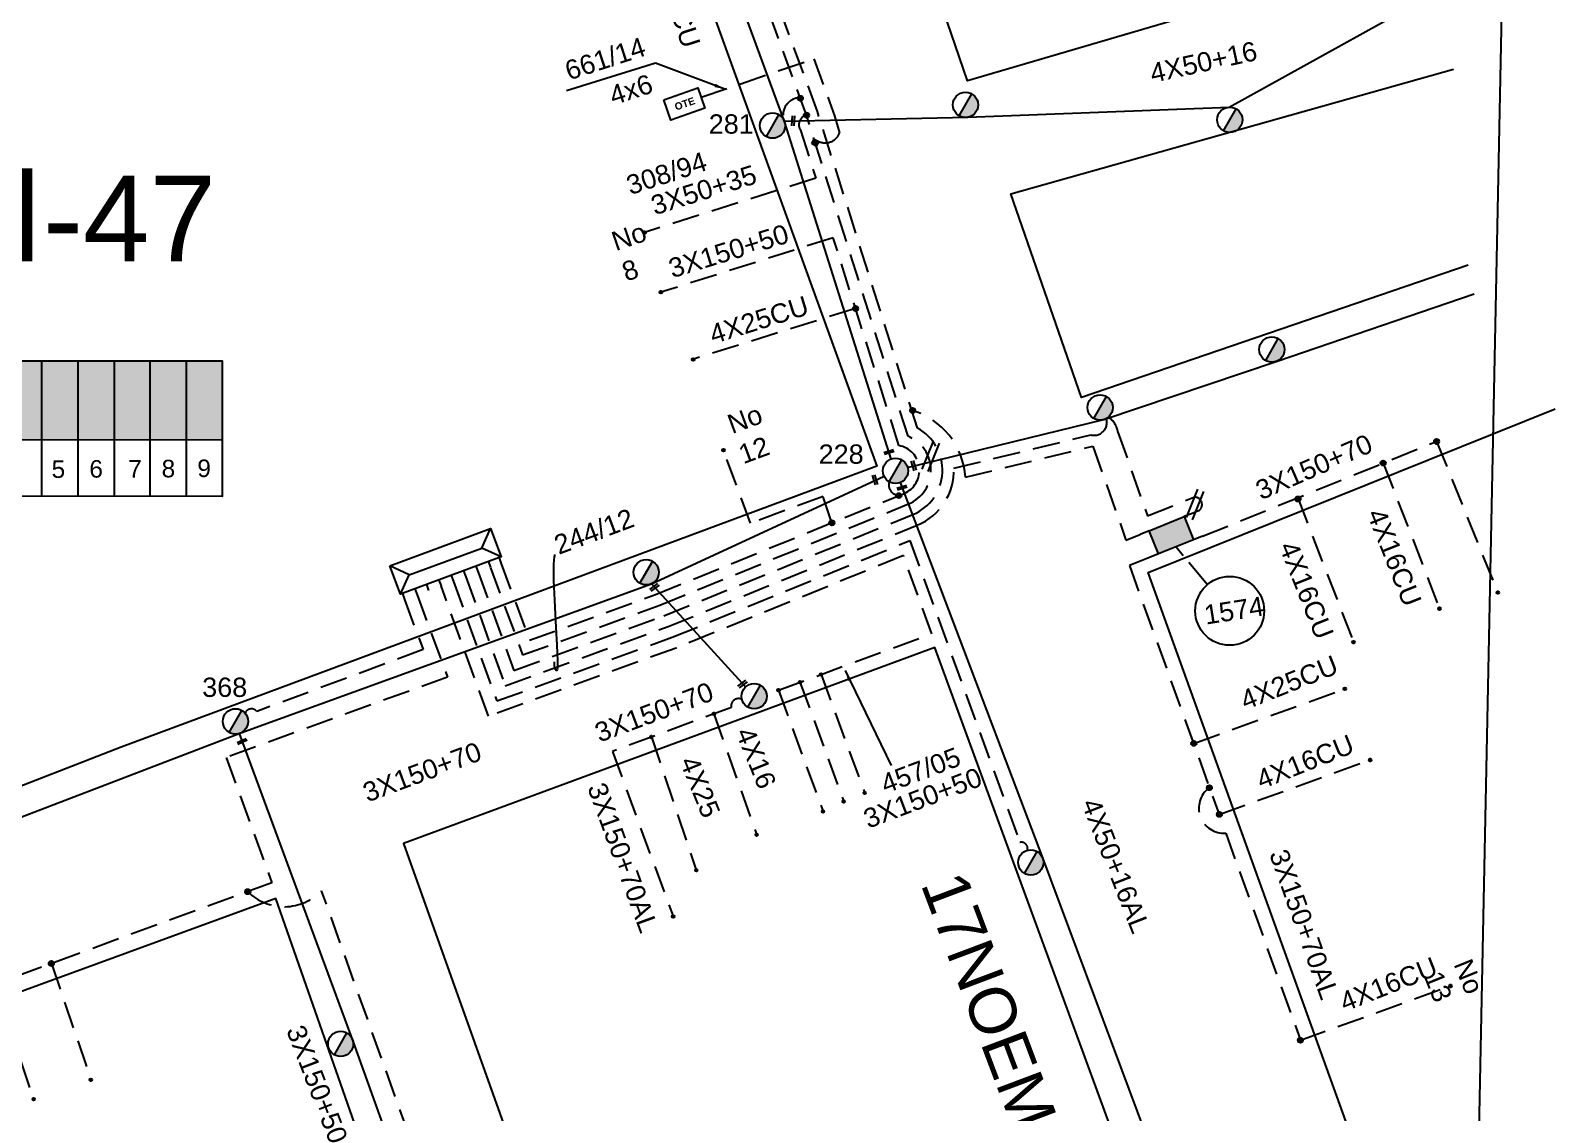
# Model space of a CAD drawing. Header units: millimetres. Extents: x 771 to 3391, y 686 to 1835.
# Drawn here: x 2753 to 2895.5, y 1399.7 to 1500.6 of the extents above; entities that cross this region are included whole.
import ezdxf

# ---------------------------------------------------------------- set-up
doc = ezdxf.new("R2010")
doc.units = ezdxf.units.MM
doc.linetypes.add('DASHED', pattern=[19.05, 12.7, -6.35])
for name, color, linetype in [('Link Box 4 Διευθύνσεων', 7, 'Continuous'), ('Pillar OTE', 7, 'Continuous'), ('Άγνωστα', 7, 'Continuous'), ('Γυμνά εναέρια ΧΤ (3Φ)   4x16CU', 7, 'Continuous'), ('Γυμνά εναέρια ΧΤ και ΦΟΠ (3Φ)   4x50+16AL', 7, 'Continuous'), ('Εναέρια παροχή ΧΤ 4x16', 7, 'SYN_LINE'), ('Εναέρια παροχή ΧΤ 4x25', 7, 'SYN_LINE'), ('Επιγραφές - Σχήματα', 7, 'Continuous'), ('Καλωδια Χ.Τ. 3x50+35', 7, 'Continuous'), ('Καλώδια ΧΤ   3x150+50CU', 7, 'DASHED'), ('Καλώδια ΧΤ   3x150+70AL', 7, 'DASHED'), ('Μηχανική τομή', 7, 'Continuous'), ('Στύλος ΦΜ', 7, 'Continuous'), ('Στύλος ΦΜ @ 1', 7, 'Continuous'), ('Συνδέσεις', 7, 'Continuous'), ('Συνεστραμμένα ΧΤ   4x120+25 AL', 7, 'SYN_LINE'), ('Τομή', 7, 'Continuous'), ('Υποσταθμός πόλεως', 7, 'Continuous'), ('Υπόβαθρο ΔΕΗ', 7, 'Continuous'), ('Υπόγεια καλώδια Παροχών ΧΤ   4x16AL', 7, 'DASHED'), ('Υπόγεια καλώδια Παροχών ΧΤ   4x6', 7, 'DASHED')]:
    doc.layers.add(name, color=color, linetype=linetype)
doc.styles.add('arial', font='ARIAL.TTF')
doc.styles.get("Standard").update_dxf_attribs({"font": 'ARIAL.TTF'})
doc.linetypes.add('SYN_LINE', pattern='A,0.5,-0.0001,["/\\/\\/\\/",Standard,S=0.1,R=0,X=0,Y=-0.05],-0.25', length=0.7501)
doc.dimstyles.new('ISO-25', dxfattribs={"dimtxt": 2.5, "dimasz": 2.5, "dimexe": 1.25, "dimexo": 0.625, "dimtad": 1, "dimtxsty": 'Standard', "dimcen": 2.5, "dimadec": 0, "dimazin": 0, "dimtfac": 1, "dimtmove": 0, "dimatfit": 3, "dimfxl": 1, "dimarcsym": 0})

# ---------------------------------------------------------------- blocks, each defined once
blk = doc.blocks.new('ΥΠΑΡΧΩΝ ΤΣΙΜΕΝΤΕΝΙΟΣ ΣΤΥΛΟΣ')
at = {"layer": 'Στύλος ΦΜ'}
blk.add_hatch(color=7, dxfattribs=at).paths.add_polyline_path([(-1.29, -2.28, 0.574793), (2.62, 0, 0.268822), (1.3, 2.27)])
at = {"layer": 'Στύλος ΦΜ', "color": 7}
blk.add_line((-1.29, -2.28), (1.3, 2.27), dxfattribs=at)
blk.add_circle((0, 0), 2.62, dxfattribs=at)
at = {"layer": 'Στύλος ΦΜ', "flags": 4}
for tag, p in [('ΑΡΙΘΜΟΣ', (-4.68, 8.05)), ('ΤΥΠΟΣ', (-4.91, 3.03))]:
    blk.add_attdef(tag, p, '', height=4, dxfattribs=at)
blk = doc.blocks.new('ΥΠΟΣΤΑΘΜΟΣ ΠΟΛΕΩΣ 9 ΑΝΑΧΩΡΗΣΕΩΝ')
at = {"layer": 'Υποσταθμός πόλεως', "ltscale": 40}
for p, q in [((-9.63, -2.82), (-9.63, -4)), ((-7.12, -2.82), (-7.12, -4)), ((-4.84, -2.82), (-4.84, -4)), ((-2.36, -2.82), (-2.36, -4)), ((0.09, -2.82), (0.09, -4)), ((2.55, -2.82), (2.55, -4)), ((5.02, -2.82), (5.02, -4)), ((7.48, -2.82), (7.48, -4)), ((9.61, -2.82), (9.61, -4))]:
    blk.add_line(p, q, dxfattribs=at)
blk.add_lwpolyline([(-10.02, 2.82), (10.02, 2.82), (10.02, -2.82), (-10.02, -2.82)], close=True, dxfattribs=at)
for points in [[(-7.21, 0), (-10.02, 2.82)], [(-10.02, -2.82), (-7.21, 0)], [(-7.21, 0), (7.21, 0)], [(7.21, 0), (10.02, 2.82)], [(10.02, -2.82), (7.21, 0)]]:
    blk.add_lwpolyline(points, dxfattribs=at)
at = {"layer": 'Υποσταθμός πόλεως', "linetype": 'SYN_LINE', "ltscale": 40, "flags": 1}
for tag, p in [('ΜΕΤΑΣΧΗΜΑΤΙΣΜΟΣ', (10.79, 1.71)), ('ΙΣΧΥΣ', (10.77, -1.08)), ('ΑΡΙΘΜΟΣ', (10.89, -3.8))]:
    blk.add_attdef(tag, p, '', height=1.8, dxfattribs=at)
blk = doc.blocks.new('ΜΗΧΑΝΙΚΗ ΤΟΜΗ')
at = {"layer": 'Μηχανική τομή', "ltscale": 40}
for p, q in [((-1.89, 0.78), (1.89, 0.78)), ((1.89, 0), (-1.89, 0))]:
    blk.add_line(p, q, dxfattribs=at)
blk = doc.blocks.new('_ΣΥΝΔΕΣΗ')
at = {"layer": 'Συνδέσεις', "linetype": 'SYN_LINE', "ltscale": 40}
blk.add_hatch(color=256, dxfattribs=at).paths.add_polyline_path([(0.5, -0.01, 1), (-0.5, -0.01, 1)])
at = {"layer": 'Συνδέσεις'}
blk.add_circle((0, -0.01), 0.5, dxfattribs=at)
blk = doc.blocks.new('LINK BOX 4 ΑΝΑΧΩΡΗΣΕΩΝ')
at = {"layer": 'Link Box 4 Διευθύνσεων', "ltscale": 40}
blk.add_hatch(color=256, dxfattribs=at).paths.add_polyline_path([(-3.54, 0), (-3.54, -4.67), (3.54, -4.67), (3.54, 0)])
for p, q in [((-3.54, 0), (-5.33, 0)), ((5.33, 0), (3.54, 0)), ((-3.54, -4.67), (-5.33, -4.67)), ((5.33, -4.67), (3.54, -4.67))]:
    blk.add_line(p, q, dxfattribs=at)
blk.add_lwpolyline([(-3.54, -4.67), (-3.54, 0), (3.54, 0), (3.54, -4.67)], close=True, dxfattribs=at)
blk = doc.blocks.new('ΤΟΜΗ')
at = {"layer": 'Τομή', "ltscale": 40}
for p, q in [((-5.68, 0), (5.68, 0)), ((5.68, -2.33), (-5.68, -2.33))]:
    blk.add_line(p, q, dxfattribs=at)
blk = doc.blocks.new('PILLAR ΟΤΕ')
at = {"layer": 'Pillar OTE', "ltscale": 40}
blk.add_lwpolyline([(-3.31, 2.02), (3.39, 2.02), (3.39, -1.99), (-3.31, -1.99)], close=True, dxfattribs=at)
at = {"layer": 'Pillar OTE', "insert": (-1.81, 0.71), "char_height": 1.3575, "width": 109.961, "attachment_point": 1}
blk.add_mtext('{\\fArial|b1|i0|c161|p34;OTE}', dxfattribs=at)
blk = doc.blocks.new('TSONTA XT1')
at = {"ltscale": 40}
h = blk.add_hatch(color=256, dxfattribs=at)
h.dxf.hatch_style = 1
h.paths.add_polyline_path([(595.96, 2487.66), (597.07, 2488.77), (595.96, 2489.87), (594.85, 2488.77)])
blk.add_lwpolyline([(594.85, 2488.77), (595.96, 2489.87), (597.07, 2488.77), (595.96, 2487.66)], close=True, dxfattribs=at)

msp = doc.modelspace()

# ---------------------------------------------------------------- hatches: boundary and pattern name
at = {"layer": 'Καλώδια ΧΤ   3x150+50CU', "linetype": 'DASHED', "ltscale": 0.2}
h = msp.add_hatch(color=5, dxfattribs=at)
h.dxf.hatch_style = 1
h.paths.add_polyline_path([(2754.05797, 1469.83651), (2750.76041, 1469.83672), (2750.75995, 1462.46988), (2754.05751, 1462.46668)])
h = msp.add_hatch(color=151, dxfattribs=at)
h.dxf.hatch_style = 1
h.paths.add_polyline_path([(2757.44397, 1469.8363), (2754.05797, 1469.83651), (2754.05751, 1462.46668), (2757.4435, 1462.46339)])
h = msp.add_hatch(color=6, dxfattribs=at)
h.dxf.hatch_style = 1
h.paths.add_polyline_path([(2760.84061, 1469.83609), (2757.44397, 1469.8363), (2757.4435, 1462.46339), (2760.84015, 1462.46009)])
h = msp.add_hatch(color=1, dxfattribs=at)
h.dxf.hatch_style = 1
h.paths.add_polyline_path([(2764.17766, 1469.83588), (2760.84061, 1469.83609), (2760.84015, 1462.46009), (2764.17719, 1462.45685)])
h = msp.add_hatch(color=2, dxfattribs=at)
h.dxf.hatch_style = 1
h.paths.add_polyline_path([(2767.56603, 1469.83567), (2764.17766, 1469.83588), (2764.17719, 1462.45685), (2767.56557, 1462.45356)])
h = msp.add_hatch(color=173, dxfattribs=at)
h.dxf.hatch_style = 1
h.paths.add_polyline_path([(2770.88613, 1469.83546), (2767.56603, 1469.83567), (2767.56557, 1462.45356), (2770.88567, 1462.45033)])

# ---------------------------------------------------------------- linework, layer by layer
at = {"layer": 'Pillar OTE', "ltscale": 40}
for points in [[(2740.55227, 1457.19707), (2740.55306, 1469.83736), (2770.88613, 1469.83546), (2770.88534, 1457.16771), (2740.55227, 1457.198)], [(2754.05718, 1457.18451), (2754.05797, 1469.83651)], [(2757.44317, 1457.18113), (2757.44397, 1469.8363)], [(2760.83982, 1457.17774), (2760.84061, 1469.83609)], [(2764.17686, 1457.17441), (2764.17766, 1469.83588)], [(2767.56524, 1457.17102), (2767.56603, 1469.83567)], [(2740.5526, 1462.47979), (2770.88567, 1462.45033)]]:
    msp.add_lwpolyline(points, dxfattribs=at)
at = {"layer": 'Άγνωστα', "color": 151, "linetype": 'DASHED', "ltscale": 0.2}
msp.add_lwpolyline([(2829.97145, 1474.70559), (2814.69128, 1469.9292)], dxfattribs=at)
at = {"layer": 'Άγνωστα', "color": 5, "linetype": 'DASHED', "ltscale": 0.2}
for points in [[(2884.16504, 1462.31399), (2889.87588, 1448.21454)], [(2861.52333, 1434.16119), (2875.61522, 1439.23984)]]:
    msp.add_lwpolyline(points, dxfattribs=at)
at = {"layer": 'Άγνωστα', "color": 173, "linetype": 'DASHED', "ltscale": 0.2}
for points in [[(2824.78012, 1439.85932), (2828.84281, 1428.82284)], [(2826.74846, 1440.5839), (2830.81499, 1429.53698)], [(2822.77136, 1439.11987), (2826.93457, 1427.81031)]]:
    msp.add_lwpolyline(points, dxfattribs=at)
at = {"layer": 'Άγνωστα', "color": 62, "linetype": 'DASHED', "ltscale": 0.2}
msp.add_lwpolyline([(2810.92239, 1434.7558), (2815.11013, 1422.34599)], dxfattribs=at)
at = {"layer": 'Άγνωστα', "color": 30, "linetype": 'DASHED', "ltscale": 0.2}
for points in [[(2754.95312, 1413.63707), (2758.65204, 1402.78771)], [(2749.65424, 1411.69981), (2753.30221, 1400.98363)]]:
    msp.add_lwpolyline(points, dxfattribs=at)
at = {"layer": 'Γυμνά εναέρια ΧΤ και ΦΟΠ (3Φ)   4x50+16AL', "color": 151, "linetype": 'Continuous', "ltscale": 0.2}
msp.add_lwpolyline([(2833.2839, 1460.67278), (2823.37133, 1492.04), (2812.72135, 1521.07597), (2808.30049, 1533.98602)], dxfattribs=at)
at = {"layer": 'Γυμνά εναέρια ΧΤ και ΦΟΠ (3Φ)   4x50+16AL', "color": 2, "linetype": 'Continuous', "ltscale": 0.2}
msp.add_lwpolyline([(2823.3213, 1492.17638), (2840.42793, 1492.53153), (2864.80467, 1493.48018), (2887.74792, 1506.19695)], dxfattribs=at)
at = {"layer": 'Γυμνά εναέρια ΧΤ και ΦΟΠ (3Φ)   4x50+16AL', "color": 1, "linetype": 'Continuous', "ltscale": 0.2}
msp.add_lwpolyline([(2834.82527, 1459.89384), (2853.13365, 1464.35003), (2869.27915, 1469.8028), (2887.67045, 1476.08333)], dxfattribs=at)
at = {"layer": 'Γυμνά εναέρια ΧΤ και ΦΟΠ (3Φ)   4x50+16AL', "color": 62, "linetype": 'Continuous', "ltscale": 0.2}
for points in [[(2707.28318, 1409.97083), (2743.96823, 1424.17324), (2772.61796, 1435.13968), (2810.93752, 1449.04245), (2832.62439, 1459.07401)], [(2810.93752, 1449.04245), (2819.71526, 1439.42107)]]:
    msp.add_lwpolyline(points, dxfattribs=at)
at = {"layer": 'Γυμνά εναέρια ΧΤ και ΦΟΠ (3Φ)   4x50+16AL', "color": 6, "linetype": 'Continuous', "ltscale": 0.2}
msp.add_lwpolyline([(2834.12206, 1458.4715), (2847.41418, 1423.48386), (2863.51003, 1380.35904), (2872.9305, 1351.56513)], dxfattribs=at)
at = {"layer": 'Καλωδια Χ.Τ. 3x50+35', "color": 2, "linetype": 'DASHED', "ltscale": 0.2}
msp.add_lwpolyline([(2825.3972, 1492.73124, 0.533048527), (2824.82994, 1491.33304), (2826.24859, 1486.84389), (2810.29109, 1481.80105)], format="xyb", dxfattribs=at)
at = {"layer": 'Καλώδια ΧΤ   3x150+50CU', "color": 5, "linetype": 'DASHED', "ltscale": 0.2}
for points in [[(2794.76588, 1450.11491), (2798.08562, 1440.96489), (2812.09004, 1446.04585), (2835.32504, 1455.49628, 0.629491101), (2835.739, 1463.5567), (2826.41013, 1493.07686), (2816.95531, 1518.85439, 0.252303622), (2815.51967, 1519.66123), (2810.2125, 1534.13064, 0.601933221), (2808.47029, 1534.80728)], [(2835.21004, 1465.23056, -0.313242265), (2840.21908, 1458.96865), (2852.09869, 1461.8748), (2852.09869, 1461.8748), (2855.19135, 1453.11719), (2856.51681, 1453.64972)]]:
    msp.add_lwpolyline(points, format="xyb", dxfattribs=at)
at = {"layer": 'Καλώδια ΧΤ   3x150+50CU', "color": 2, "linetype": 'DASHED', "ltscale": 0.2}
msp.add_lwpolyline([(2795.92082, 1450.54192), (2798.9082, 1442.40158), (2811.70586, 1447.04472), (2834.91247, 1456.48354, 0.671888055), (2834.86038, 1462.78922), (2825.3972, 1492.73124), (2815.95075, 1518.48593), (2800.824, 1512.93766)], format="xyb", dxfattribs=at)
at = {"layer": 'Καλώδια ΧΤ   3x150+50CU', "color": 151, "linetype": 'DASHED', "ltscale": 0.2}
msp.add_lwpolyline([(2796.92032, 1450.91145), (2799.5413, 1443.76952), (2811.32169, 1448.04358), (2834.49989, 1457.4708, 0.747984636), (2834.01038, 1461.92484), (2827.88714, 1481.30115), (2811.80756, 1476.21973)], format="xyb", dxfattribs=at)
at = {"layer": 'Καλώδια ΧΤ   3x150+50CU', "color": 1, "linetype": 'DASHED', "ltscale": 0.2}
for points in [[(2793.60884, 1449.68713), (2797.29094, 1439.53833), (2812.47421, 1445.04699), (2835.72046, 1454.50188, 0.31238691), (2839.14191, 1459.80771), (2851.9267, 1462.91948, 0.696455), (2853.19184, 1464.76397)], [(2853.55876, 1464.59131, -0.195329143), (2854.44349, 1463.17223), (2857.1969, 1455.37531), (2861.51981, 1457.11211, -0.812724343), (2861.95003, 1455.83261), (2861.46108, 1455.63616)]]:
    msp.add_lwpolyline(points, format="xyb", dxfattribs=at)
at = {"layer": 'Καλώδια ΧΤ   3x150+50CU', "color": 151, "linetype": 'DASHED', "ltscale": 0.2}
msp.add_lwpolyline([(2827.76036, 1454.72964), (2826.93393, 1457.18773), (2820.17766, 1454.67637), (2817.63987, 1461.50376)], dxfattribs=at)
at = {"layer": 'Καλώδια ΧΤ   3x150+50CU', "color": 6, "linetype": 'DASHED', "ltscale": 0.2}
msp.add_lwpolyline([(2792.45419, 1449.26024), (2796.49867, 1438.11264), (2812.85838, 1444.04812), (2835.0449, 1453.07199), (2845.28935, 1424.91969, -0.588854633), (2845.9926, 1424.19394)], format="xyb", dxfattribs=at)
at = {"layer": 'Καλώδια ΧΤ   3x150+50CU', "color": 173, "linetype": 'DASHED', "ltscale": 0.2}
msp.add_lwpolyline([(2822.77136, 1439.11987), (2837.06822, 1444.38275), (2834.42816, 1451.66603), (2813.24255, 1443.04926), (2795.71511, 1436.6901), (2791.30824, 1448.83655)], dxfattribs=at)
at = {"layer": 'Καλώδια ΧΤ   3x150+50CU', "color": 62, "linetype": 'DASHED', "ltscale": 0.2}
msp.add_lwpolyline([(2787.89871, 1447.57598), (2789.62819, 1442.89817), (2774.11982, 1437.1336, 0.579443959), (2773.02483, 1436.97377)], format="xyb", dxfattribs=at)
at = {"layer": 'Καλώδια ΧΤ   3x150+50CU', "color": 30, "linetype": 'DASHED', "ltscale": 0.2}
msp.add_lwpolyline([(2796.43558, 1364.60536, 0.459109037), (2798.58123, 1368.93853), (2780.16266, 1420.42599, -0.420048892), (2773.27549, 1420.33571)], format="xyb", dxfattribs=at)
at = {"layer": 'Καλώδια ΧΤ   3x150+50CU', "color": 2, "linetype": 'DASHED', "ltscale": 0.2}
msp.add_arc((2824.77698, 1492.76839), 1.57145, 88.8944989, 198.15347, dxfattribs=at)
at = {"layer": 'Καλώδια ΧΤ   3x150+50CU', "color": 151, "linetype": 'DASHED', "ltscale": 0.2}
msp.add_arc((2833.98089, 1458.24011), 0.92021, 160.7170213, 282.8539123, dxfattribs=at)
at = {"layer": 'Καλώδια ΧΤ   3x150+70AL', "color": 5, "linetype": 'DASHED', "ltscale": 0.2}
for points in [[(2862.33121, 1453.47041), (2884.16504, 1462.31399)], [(2857.38694, 1451.48397), (2855.51354, 1450.7313), (2863.87402, 1427.53321)]]:
    msp.add_lwpolyline(points, dxfattribs=at)
at = {"layer": 'Καλώδια ΧΤ   3x150+70AL', "color": 30, "linetype": 'DASHED', "ltscale": 0.2}
msp.add_lwpolyline([(2789.074, 1448.01051), (2791.91029, 1440.33903), (2771.27183, 1432.85116), (2775.51546, 1421.15464), (2743.90785, 1409.59894)], dxfattribs=at)
at = {"layer": 'Καλώδια ΧΤ   3x150+70AL', "color": 62, "linetype": 'DASHED', "ltscale": 0.2}
msp.add_lwpolyline([(2819.36979, 1438.25227, 0.645567443), (2818.38045, 1437.50266), (2807.28204, 1433.41502), (2812.94633, 1418.0358)], format="xyb", dxfattribs=at)
at = {"layer": 'Καλώδια ΧΤ   3x150+70AL', "color": 5, "linetype": 'DASHED', "ltscale": 0.2}
msp.add_lwpolyline([(2862.92377, 1429.99236, 0.750948356), (2864.49993, 1425.79647), (2871.46138, 1406.48033)], format="xyb", dxfattribs=at)
at = {"layer": 'Συνεστραμμένα ΧΤ   4x120+25 AL', "color": 30, "linetype": 'SYN_LINE', "ltscale": 20}
msp.add_lwpolyline([(2772.47796, 1435.08609), (2783.08742, 1406.40877), (2792.57868, 1379.87681), (2804.7423, 1346.94114), (2811.73132, 1324.89483), (2823.3775, 1291.11335)], dxfattribs=at)
at = {"layer": 'Υπόβαθρο ΔΕΗ'}
for points in [[(887.18759, 748.25165), (2875.29445, 763.38266), (2895.53155, 1762.67838)], [(2886.67994, 1509.52628), (2840.41378, 1495.92426), (2822.96355, 1546.80669), (2887.68832, 1579.36801)], [(2688.26964, 1496.65093), (2741.59222, 1509.23641), (2805.32677, 1533.58464), (2831.94692, 1459.99039), (2761.47462, 1433.79532), (2717.2651, 1416.62108), (2688.26964, 1496.65093)], [(2811.30177, 1497.56884), (2803.00112, 1494.99592)], [(2887.12361, 1478.74415), (2851.03728, 1466.42087), (2844.44015, 1485.40004), (2885.7467, 1497.03447)], [(2891.90446, 1397.8371), (2878.18196, 1392.03386), (2857.26178, 1450.08171), (2895.21292, 1465.35482)], [(2859.85907, 1452.47719), (2860.52159, 1451.68926)], [(2861.04495, 1451.06682), (2862.80299, 1448.97597)], [(2821.23605, 1331.19558), (2870.85432, 1351.7613), (2837.35892, 1443.08382), (2787.79886, 1424.83044), (2821.23605, 1331.19558)], [(2756.63879, 1303.34116), (2808.74205, 1325.86516), (2775.89376, 1419.71091), (2722.0514, 1400.02621), (2756.63879, 1303.34116)]]:
    msp.add_lwpolyline(points, dxfattribs=at)
msp.add_circle((2864.87039, 1446.5172), 3.21242, dxfattribs=at)
msp.add_open_spline([(2801.90626, 1451.7749), (2801.60447, 1450.81344), (2802.36198, 1440.88131), (2801.99429, 1440.88131), (2801.87776, 1441.20248), (2801.87776, 1441.76334)], degree=3, dxfattribs=at)
at = {"layer": 'Υπόγεια καλώδια Παροχών ΧΤ   4x16AL', "color": 5, "linetype": 'DASHED', "ltscale": 0.2}
for points in [[(2879.18335, 1460.2962), (2884.38872, 1446.86265)], [(2871.20881, 1457.04442), (2876.41417, 1443.61087)], [(2863.87402, 1427.53321), (2877.96591, 1432.61186)], [(2871.36709, 1406.46156), (2885.45898, 1411.54021)]]:
    msp.add_lwpolyline(points, dxfattribs=at)
at = {"layer": 'Υπόγεια καλώδια Παροχών ΧΤ   4x16AL', "color": 62, "linetype": 'DASHED', "ltscale": 0.2}
msp.add_lwpolyline([(2816.75138, 1436.90266), (2820.74726, 1425.64744)], dxfattribs=at)
at = {"layer": 'Υπόγεια καλώδια Παροχών ΧΤ   4x6', "linetype": 'DASHED', "ltscale": 0.2}
msp.add_line((2804.81299, 1449.90451), (2804.81299, 1449.90451), dxfattribs=at)
at = {"layer": 'Υπόγεια καλώδια Παροχών ΧΤ   4x6', "color": 2, "linetype": 'DASHED', "ltscale": 0.2}
msp.add_lwpolyline([(2815.55203, 1494.39598), (2826.06615, 1497.98305), (2828.01407, 1492.67227), (2828.47604, 1491.07309, -0.42676744), (2826.53312, 1490.2746)], format="xyb", dxfattribs=at)

# ---------------------------------------------------------------- block references
at = {"layer": 'Link Box 4 Διευθύνσεων', "xscale": 0.4999999999999997, "yscale": 0.4999999999999997, "zscale": 0.4999999999999997, "rotation": 21.88864413461132}
msp.add_blockref('LINK BOX 4 ΑΝΑΧΩΡΗΣΕΩΝ', (2858.98894, 1454.64294), dxfattribs=at)
at = {"layer": 'Pillar OTE', "xscale": 0.5, "yscale": 0.5, "zscale": 0.5, "rotation": 19.20976639110874}
msp.add_blockref('PILLAR ΟΤΕ', (2813.97849, 1493.75984), dxfattribs=at)
at = {"layer": 'Μηχανική τομή'}
for p, xscale, yscale, zscale, rotation in [((2824.25398, 1492.19575), 0.249999999999919, 0.249999999999919, 0.249999999999919, 85.88374049146049), ((2833.12393, 1461.23692), 0.2499999999999999, 0.2499999999999999, 0.2499999999999999, 17.52008506879839), ((2835.30264, 1460.02064), 0.2500000000002005, 0.2500000000002005, 0.2500000000002005, 286.4757143628348), ((2831.68015, 1458.70301), 0.2500000000002005, 0.2500000000002005, 0.2500000000002005, 286.4757143628348), ((2834.33875, 1457.90112), 0.2499999999999999, 0.2499999999999999, 0.2499999999999999, 17.52008506879839), ((2811.26271, 1448.61981), 0.2499999999999681, 0.2499999999999681, 0.2499999999999681, 36.11407878704492), ((2819.47964, 1439.60701), 0.2499999999999681, 0.2499999999999681, 0.2499999999999681, 36.11407878704492), ((2772.78342, 1434.25482), 0.2499999999999681, 0.2499999999999681, 0.2499999999999681, 24.52614692496657)]:
    msp.add_blockref('ΜΗΧΑΝΙΚΗ ΤΟΜΗ', p, dxfattribs=dict(at, xscale=xscale, yscale=yscale, zscale=zscale, rotation=rotation))
at = {"layer": 'Στύλος ΦΜ @ 1', "ltscale": 40, "xscale": 0.4499999999998181, "yscale": 0.4499999999998181, "zscale": 0.4499999999998181}
for p in [(2840.2241, 1493.69153), (2864.87272, 1492.30438), (2868.80496, 1470.88089), (2852.7775, 1465.47266), (2810.4413, 1450.11058), (2820.50905, 1438.55099), (2846.31489, 1423.06113), (2781.94113, 1406.13829)]:
    msp.add_blockref('ΥΠΑΡΧΩΝ ΤΣΙΜΕΝΤΕΝΙΟΣ ΣΤΥΛΟΣ', p, dxfattribs=at)
at = {"layer": 'Στύλος ΦΜ @ 1', "ltscale": 40}
ref = msp.add_blockref('ΥΠΑΡΧΩΝ ΤΣΙΜΕΝΤΕΝΙΟΣ ΣΤΥΛΟΣ', (2822.22826, 1491.7562), dxfattribs=dict(at, xscale=0.4499999999998181, yscale=0.4499999999998181, zscale=0.4499999999998181))
ref.add_attrib('ΤΥΠΟΣ', '281', (2816.27611, 1491.00975), dxfattribs={"layer": 'Στύλος ΦΜ', "height": 1.8, "flags": 4})
ref = msp.add_blockref('ΥΠΑΡΧΩΝ ΤΣΙΜΕΝΤΕΝΙΟΣ ΣΤΥΛΟΣ', (2833.69334, 1459.56847), dxfattribs=dict(at, xscale=0.4499999999998181, yscale=0.4499999999998181, zscale=0.4499999999998181))
ref.add_attrib('ΤΥΠΟΣ', '228', (2826.52661, 1460.2314), dxfattribs={"layer": 'Στύλος ΦΜ', "height": 1.8, "flags": 4})
ref = msp.add_blockref('ΥΠΑΡΧΩΝ ΤΣΙΜΕΝΤΕΝΙΟΣ ΣΤΥΛΟΣ', (2772.12778, 1436.21059), dxfattribs=dict(at, xscale=0.4499999999998181, yscale=0.4499999999998181, zscale=0.4499999999998181))
ref.add_attrib('ΤΥΠΟΣ', '368', (2769.02478, 1438.49179), dxfattribs={"layer": 'Στύλος ΦΜ', "height": 1.8, "flags": 4})
at = {"layer": 'Συνδέσεις'}
for p, xscale, yscale, zscale in [((2824.8164, 1494.31473), 0.4777242751394019, 0.4777242751394019, 0.4777242751394019), ((2825.39526, 1492.73652), 0.4777242751394019, 0.4777242751394019, 0.4777242751394019), ((2810.29109, 1481.80105), 0.25, 0.25, 0.25), ((2811.80756, 1476.21973), 0.25, 0.25, 0.25), ((2829.97145, 1474.70559), 0.4777242751394019, 0.4777242751394019, 0.4777242751394019), ((2814.8157, 1469.95066), 0.25, 0.25, 0.25), ((2835.29048, 1465.20612), 0.4777242751394019, 0.4777242751394019, 0.4777242751394019), ((2884.16504, 1462.31399), 0.4777242751394019, 0.4777242751394019, 0.4777242751394019), ((2817.63987, 1461.50376), 0.25, 0.25, 0.25), ((2879.18335, 1460.2962), 0.4777242751394019, 0.4777242751394019, 0.4777242751394019), ((2834.00529, 1457.26963), 0.4777242751394019, 0.4777242751394019, 0.4777242751394019), ((2871.24492, 1456.95123), 0.4777242751394019, 0.4777242751394019, 0.4777242751394019), ((2827.76036, 1454.72964), 0.4777242751394019, 0.4777242751394019, 0.4777242751394019), ((2889.87588, 1448.21454), 0.25, 0.25, 0.25), ((2884.4432, 1446.72204), 0.25, 0.25, 0.25), ((2876.41417, 1443.61087), 0.25, 0.25, 0.25), ((2824.78189, 1439.85881), 0.25, 0.25, 0.25), ((2826.74846, 1440.5839), 0.25, 0.25, 0.25), ((2822.77312, 1439.11935), 0.25, 0.25, 0.25), ((2875.61522, 1439.23984), 0.25, 0.25, 0.25), ((2816.75138, 1436.90266), 0.25, 0.25, 0.25), ((2810.92239, 1434.7558), 0.25, 0.25, 0.25), ((2861.52333, 1434.16119), 0.4777242751394019, 0.4777242751394019, 0.4777242751394019), ((2877.96591, 1432.61186), 0.25, 0.25, 0.25), ((2830.81499, 1429.53698), 0.25, 0.25, 0.25), ((2862.97538, 1430.028), 0.4777242751394019, 0.4777242751394019, 0.4777242751394019), ((2828.86272, 1428.74041), 0.25, 0.25, 0.25), ((2826.93457, 1427.81031), 0.25, 0.25, 0.25), ((2863.90765, 1427.54533), 0.4777242751394019, 0.4777242751394019, 0.4777242751394019), ((2820.74726, 1425.64744), 0.25, 0.25, 0.25), ((2815.11674, 1422.32641), 0.25, 0.25, 0.25), ((2773.27549, 1420.33571), 0.4777242751394019, 0.4777242751394019, 0.4777242751394019), ((2812.95484, 1418.01271), 0.25, 0.25, 0.25), ((2754.95312, 1413.63707), 0.4777242751394019, 0.4777242751394019, 0.4777242751394019), ((2885.45898, 1411.54021), 0.25, 0.25, 0.25), ((2871.46138, 1406.48033), 0.4777242751394019, 0.4777242751394019, 0.4777242751394019), ((2758.64597, 1402.8055), 0.25, 0.25, 0.25), ((2753.30221, 1400.98363), 0.25, 0.25, 0.25)]:
    msp.add_blockref('_ΣΥΝΔΕΣΗ', p, dxfattribs=dict(at, xscale=xscale, yscale=yscale, zscale=zscale))
at = {"layer": 'Συνδέσεις', "xscale": 0.3075184835441075, "yscale": 0.3075184835441075, "zscale": 0.3075184835441075, "rotation": 16.06468587041961}
msp.add_blockref('TSONTA XT1', (2861.88089, 704.01121), dxfattribs=at)
at = {"layer": 'Τομή', "xscale": 0.2499999999998873, "yscale": 0.2499999999998873, "zscale": 0.2499999999998873, "rotation": 248.1909067709115}
for p in [(2837.24166, 1460.81678), (2861.90595, 1456.31517)]:
    msp.add_blockref('ΤΟΜΗ', p, dxfattribs=at)
at = {"layer": 'Υποσταθμός πόλεως', "xscale": 0.4999999999999998, "yscale": 0.4999999999999998, "zscale": 0.4999999999999998, "rotation": 20.29033779149252}
msp.add_blockref('ΥΠΟΣΤΑΘΜΟΣ ΠΟΛΕΩΣ 9 ΑΝΑΧΩΡΗΣΕΩΝ', (2791.71935, 1451.12193), dxfattribs=at)

# ---------------------------------------------------------------- texts
at = {"ltscale": 30, "char_height": 1.63441, "width": 11.2572904, "attachment_point": 1}
for s, insert in [('5', (2754.97449, 1460.54375)), ('6', (2758.49462, 1460.57081)), ('7', (2762.12307, 1460.57081)), ('8', (2765.23703, 1460.59787)), ('9', (2768.56761, 1460.62493))]:
    msp.add_mtext(s, dxfattribs=dict(at, insert=insert))
at = {"ltscale": 40, "insert": (2840.06043, 1422.59249), "char_height": 4, "width": 67.4273804, "attachment_point": 1, "rotation": 290.6293288, "style": 'arial'}
msp.add_mtext('{\\H1.083x;17NOEMBPIOY}', dxfattribs=at)
at = {"layer": 'Άγνωστα', "color": 7, "char_height": 1.8, "attachment_point": 1}
for s, insert, rotation in [('3X150+50CU', (2810.90741, 1513.83902), 287.7815354), ('661/14', (2802.67254, 1497.67146), 18.0169901), ('4X50+16', (2857.27647, 1497.49045), 12.327504), ('4x6', (2806.80877, 1495.35156), 18.0169901), ('308/94', (2808.39659, 1486.98392), 18.0169901), ('3X50+35', (2810.69466, 1485.10752), 17.4052997), ('3X150+50', (2812.34285, 1479.24524), 16.9983346), ('4X25CU', (2816.15359, 1473.09485), 17.3402151), ('3X150+70', (2867.07357, 1458.46792), 23.4957663), ('244/12', (2801.65035, 1453.4158), 20.574), ('1574', (2862.35419, 1447.00789), 9.0165632), ('4X25CU', (2865.661, 1438.92103), 21.7073767), ('3X150+70', (2805.44938, 1435.91399), 20.3832571), ('3X150+70', (2783.81267, 1430.33314), 20.3832571), ('457/05', (2832.11639, 1431.1321), 20.753901), ('3X150+50', (2830.51144, 1427.8754), 20.753901), ('3X150+50', (2778.51542, 1408.08264), 291.0521124)]:
    msp.add_mtext_dynamic_manual_height_columns(s, width=1.8, gutter_width=12.5, heights=[0.04535], dxfattribs=dict(at, insert=insert, rotation=rotation))
at = {"layer": 'Άγνωστα', "color": 7}
note = msp.add_mtext_dynamic_manual_height_columns('No ', width=1.8, gutter_width=2.05325, heights=[0.04535, 0], dxfattribs=dict(at, insert=(2803.37192, 1480.49382), char_height=1.8, attachment_point=1, rotation=18.9492906))
for column, words in zip(note.columns.linked_columns, ['8']):
    column.text = words
note = msp.add_mtext_dynamic_manual_height_columns('No ', width=1.8, gutter_width=1.95035, heights=[0.04535, 0], dxfattribs=dict(at, insert=(2814.30584, 1463.36884), char_height=1.8, attachment_point=1, rotation=20.3832571))
for column, words in zip(note.columns.linked_columns, ['12']):
    column.text = words
note = msp.add_mtext_dynamic_manual_height_columns('No ', width=1.8, gutter_width=1.57908, heights=[0.04535, 0], dxfattribs=dict(at, insert=(2886.12994, 1417.38236), char_height=1.8, attachment_point=1, rotation=292.0940977))
for column, words in zip(note.columns.linked_columns, ['13']):
    column.text = words
at = {"layer": 'Γυμνά εναέρια ΧΤ (3Φ)   4x16CU', "color": 7, "char_height": 1.8, "attachment_point": 1}
for insert, rotation in [((2879.30393, 1456.25237), 291.73047), ((2871.11326, 1453.19577), 291.73047), ((2867.15093, 1431.52214), 21.7073767), ((2874.9298, 1410.79014), 21.7073767)]:
    msp.add_mtext_dynamic_manual_height_columns('4X16CU', width=1.8, gutter_width=12.5, heights=[0.04535], dxfattribs=dict(at, insert=insert, rotation=rotation))
at = {"layer": 'Γυμνά εναέρια ΧΤ και ΦΟΠ (3Φ)   4x50+16AL', "color": 7, "insert": (2852.69036, 1429.23377), "char_height": 1.8, "attachment_point": 1, "rotation": 291.3321964}
msp.add_mtext_dynamic_manual_height_columns('4X50+16AL', width=1.8, gutter_width=12.5, heights=[0.04535], dxfattribs=at)
at = {"layer": 'Εναέρια παροχή ΧΤ 4x16', "color": 7, "insert": (2820.42335, 1435.85768), "char_height": 1.8, "attachment_point": 1, "rotation": 292.0698273}
msp.add_mtext_dynamic_manual_height_columns('4X16', width=1.8, gutter_width=12.5, heights=[0.04535], dxfattribs=at)
at = {"layer": 'Εναέρια παροχή ΧΤ 4x25', "color": 7, "insert": (2815.20687, 1433.1595), "char_height": 1.8, "attachment_point": 1, "rotation": 292.0698273}
msp.add_mtext_dynamic_manual_height_columns('4X25', width=1.8, gutter_width=12.5, heights=[0.04535], dxfattribs=at)
at = {"layer": 'Καλώδια ΧΤ   3x150+70AL', "color": 7, "insert": (2806.61971, 1430.68238), "char_height": 1.8, "attachment_point": 1, "rotation": 289.9757143}
msp.add_mtext_dynamic_manual_height_columns('3X150+70AL', width=1.8, gutter_width=12.5, heights=[0.04535], dxfattribs=at)
at = {"layer": 'Καλώδια ΧΤ   3x150+70AL', "color": 7, "ltscale": 0.2, "insert": (2870.22748, 1424.47469), "char_height": 1.8, "attachment_point": 1, "rotation": 289.5333978}
msp.add_mtext_dynamic_manual_height_columns('3X150+70AL', width=1.8, gutter_width=12.5, heights=[0.04535], dxfattribs=at)
at = {"layer": 'Υπόβαθρο ΔΕΗ', "insert": (2736.51831, 1487.7609), "char_height": 8, "attachment_point": 1}
msp.add_mtext_dynamic_manual_height_columns('Φ{\\H1.0833x;Π}-47', width=84.657329, gutter_width=12.5, heights=[0], dxfattribs=at)

# ---------------------------------------------------------------- leaders
at = {"layer": 'Επιγραφές - Σχήματα', "ltscale": 40}
for points in [[(2817.7881, 1495.15885), (2811.30177, 1497.56884)], [(2828.98952, 1440.95283), (2833.29836, 1432.10623)]]:
    msp.add_leader(points, dimstyle='ISO-25', override={"dimasz": 1, "dimtad": 0}, dxfattribs=at)

doc.saveas('drawing.dxf')
